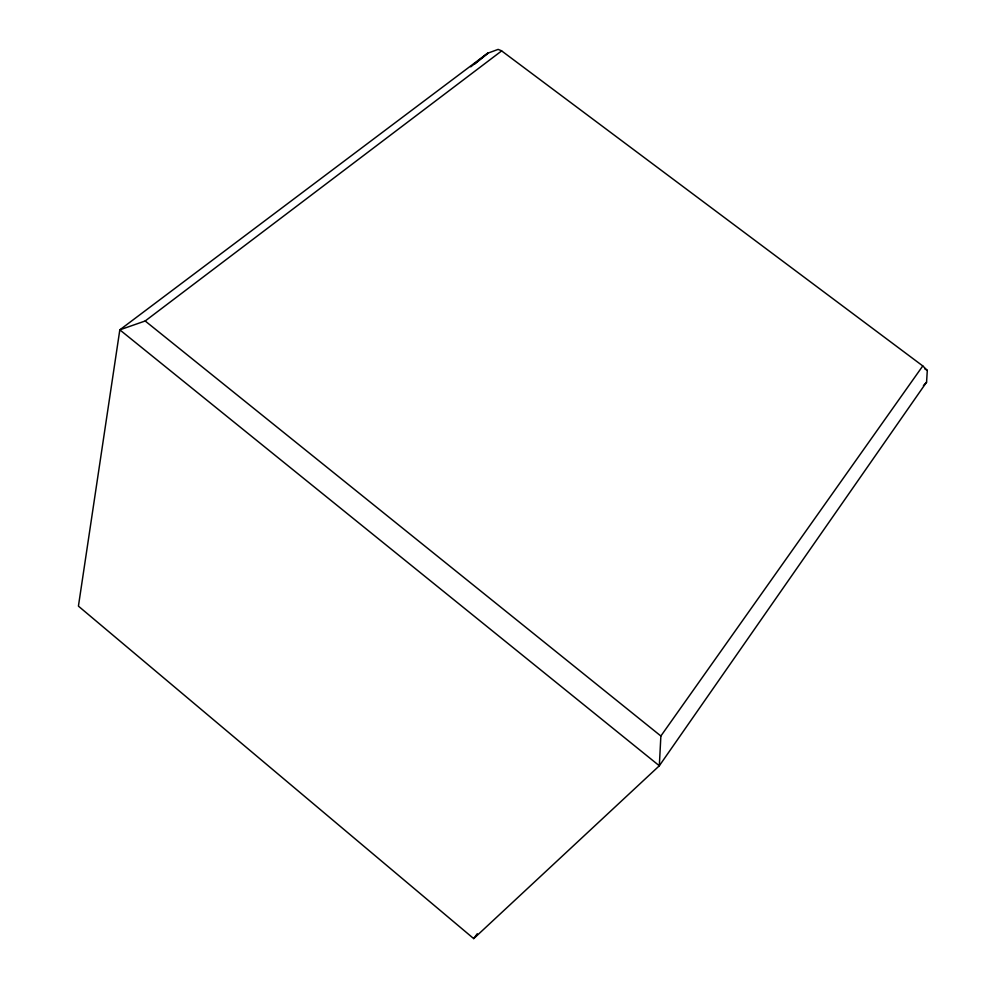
<?xml version="1.0" encoding="UTF-8"?>
<svg xmlns="http://www.w3.org/2000/svg" width="988" height="988" viewBox="0 0 988 988"><rect width="100%" height="100%" fill="white"/><g stroke="black" fill="none" stroke-linecap="round" stroke-linejoin="round"><path stroke-width="1.48" d="M922.78 365.931L660.873 736.011L659.329 765.774L473.709 938.6L78.422 606.138L119.82 329.844L487.529 53.29L498.113 49.4L501.398 50.709L922.78 365.931L927.3 370.401L926.571 382.183L659.329 765.774L119.82 329.844L145.174 320.989L501.645 50.907M473.709 938.6L477.278 933.722M923.41 385.567L926.571 382.183M470.745 66.838L487.529 53.29M474.734 63.985L487.949 53.352M924.793 368.919L927.3 370.401M145.174 320.989L660.873 736.011"/></g></svg>
